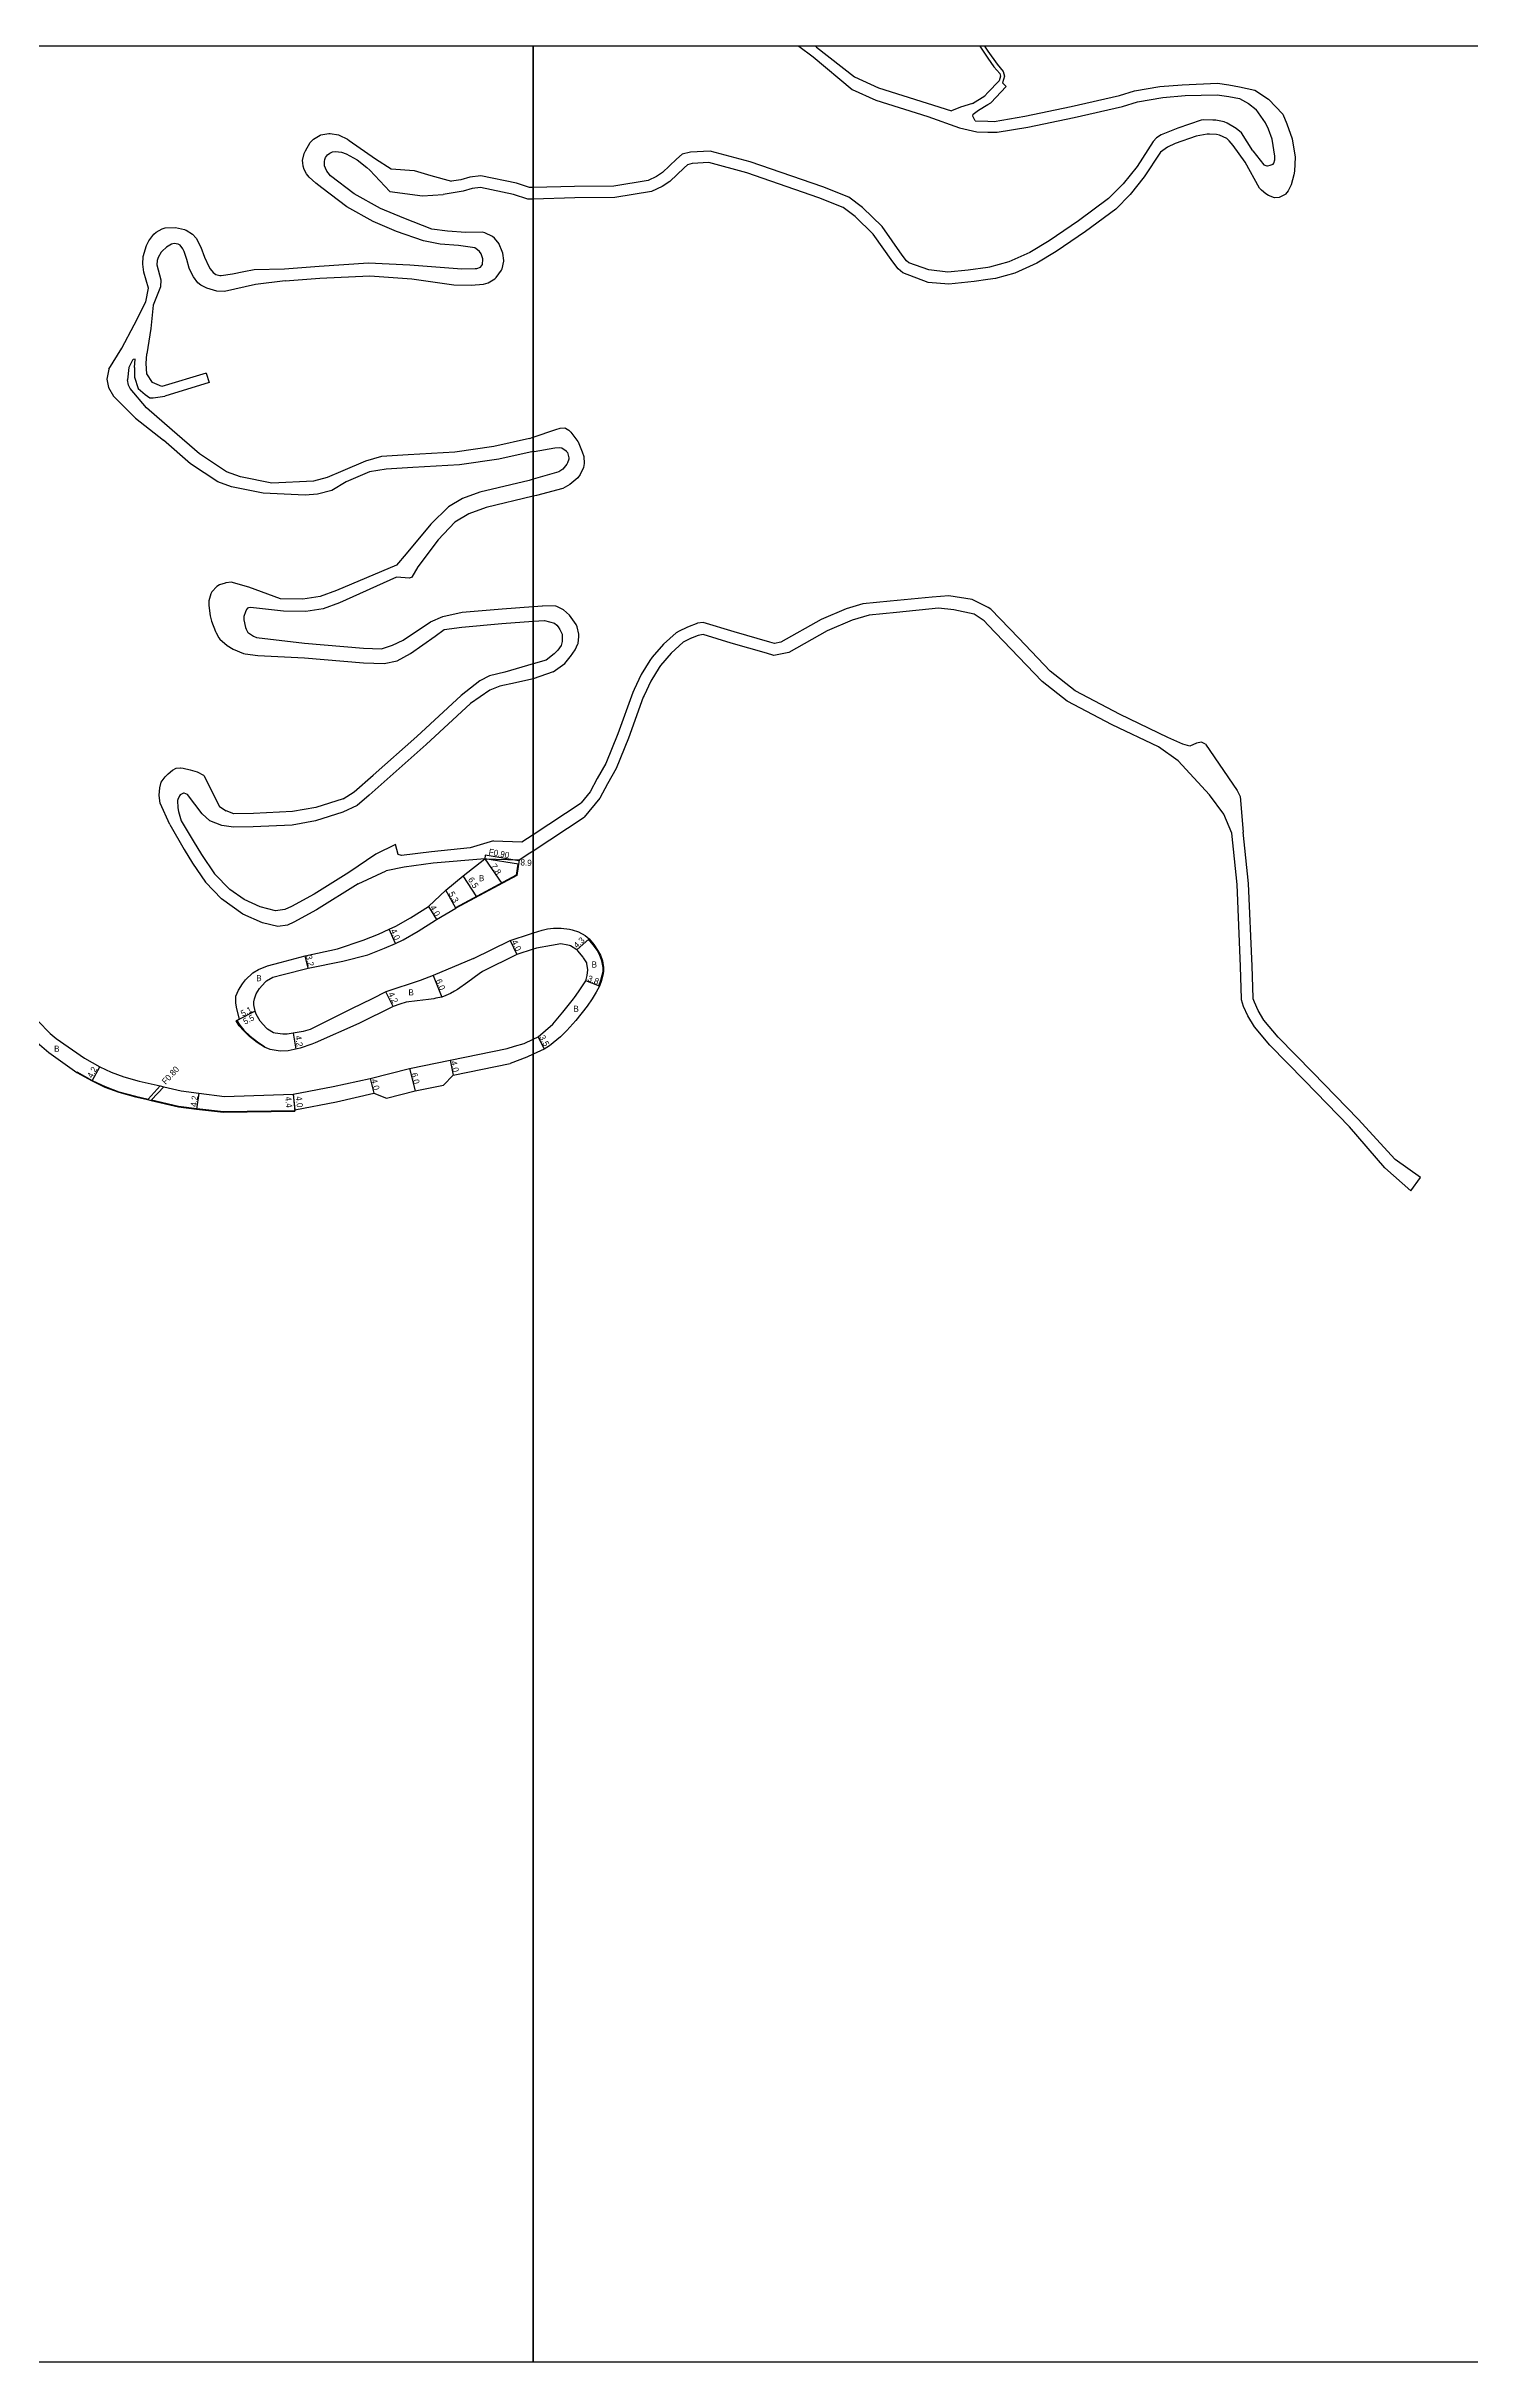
# Model space of a CAD drawing. Header units: metres. Extents: x -16000 to -12000, y -87000 to -84000.
# Drawn here: x -12926 to -12557, y -84600 to -84000 of the extents above; entities that cross this region are included whole.
import ezdxf

# ---------------------------------------------------------------- set-up
doc = ezdxf.new("R2010")
doc.units = ezdxf.units.M
doc.header["$LTSCALE"] = 2.5
for name, color, linetype in [('側溝・桝', 7, 'Continuous'), ('図郭', 7, 'Continuous'), ('幅員', 7, 'Continuous'), ('歩道・分離帯・安全施設', 7, 'Continuous'), ('舗装', 7, 'Continuous'), ('道路', 7, 'Continuous')]:
    doc.layers.add(name, color=color, linetype=linetype)
doc.styles.get("Standard").update_dxf_attribs({"font": ''})
doc.styles.get('Standard').set_extended_font_data('@MS PGothic')

msp = doc.modelspace()

# ---------------------------------------------------------------- linework, layer by layer
at = {"layer": '側溝・桝'}
for points in [[(-12803.7, -84211.03), (-12812.42, -84209.64), (-12812.56, -84210.53)], [(-12803.83, -84211.92), (-12812.56, -84210.53)], [(-12899.91, -84272.95), (-12899.79, -84272.83), (-12896.62, -84269.4)], [(-12899.01, -84273.16), (-12898.89, -84273.03), (-12895.72, -84269.6)]]:
    msp.add_lwpolyline(points, dxfattribs=at)
at = {"layer": '図郭'}
for points in [[(-13600, -84600), (-12800, -84600), (-12800, -84000), (-13600, -84000)], [(-12800, -84600), (-12000, -84600), (-12000, -84000), (-12800, -84000)]]:
    msp.add_lwpolyline(points, close=True, dxfattribs=at)
at = {"layer": '幅員'}
for points in [[(-12814.63, -84220.44), (-12818.15, -84214.97)], [(-12812.56, -84210.53), (-12808.09, -84216.92)], [(-12812.56, -84210.53), (-12803.67, -84210.78)], [(-12820.02, -84223.34), (-12822.61, -84218.71)], [(-12827.13, -84222.87), (-12825.08, -84226.3)], [(-12835.65, -84232.46), (-12837.3, -84228.82)], [(-12805.94, -84231.73), (-12804.23, -84235.34)], [(-12788.69, -84234.16), (-12785.53, -84231.25)], [(-12858.34, -84238.85), (-12859.04, -84235.72)], [(-12836.32, -84248.84), (-12838.15, -84245.06)], [(-12825.89, -84240.8), (-12823.66, -84246.38)], [(-12782.84, -84243.51), (-12786.38, -84242.14)], [(-12872.04, -84250.04), (-12876.94, -84252.55)], [(-12872.04, -84250.04), (-12876.58, -84252.37)], [(-12861.41, -84259.86), (-12862.06, -84255.72)], [(-12798.73, -84256.72), (-12797.14, -84259.84)], [(-12821.54, -84262.71), (-12820.73, -84266.63)], [(-12842.22, -84267.44), (-12841.25, -84271.32)], [(-12832.07, -84264.88), (-12830.61, -84270.7)], [(-12886.63, -84271.27), (-12887.2, -84275.43)], [(-12862.2, -84271.58), (-12861.73, -84275.96)], [(-12862.2, -84271.58), (-12861.77, -84275.56)]]:
    msp.add_lwpolyline(points, dxfattribs=at)
at = {"layer": '幅員', "flags": 128}
msp.add_lwpolyline([(-12914.29, -84268.1), (-12912.26, -84264.42)], dxfattribs=at)
at = {"layer": '歩道・分離帯・安全施設'}
for points in [[(-12803.98, -84211.9), (-12804.41, -84214.77), (-12820.09, -84223.21)], [(-12782.98, -84243.45), (-12782.46, -84242.03), (-12782.12, -84240.7), (-12781.92, -84239.71), (-12781.91, -84238.71), (-12782.22, -84237.01), (-12782.72, -84235.61), (-12783.46, -84234.26), (-12784.43, -84232.87), (-12785.64, -84231.36)], [(-12876.8, -84252.48), (-12876.03, -84253.7), (-12874.98, -84254.97), (-12873.36, -84256.5), (-12871.42, -84257.99), (-12869.5, -84259.26)], [(-12903.03, -84272.09), (-12899.79, -84272.83)], [(-12898.89, -84273.03), (-12891.9, -84274.63), (-12887.18, -84275.28)], [(-12887.18, -84275.28), (-12880.21, -84276.04), (-12861.75, -84275.81)]]:
    msp.add_lwpolyline(points, dxfattribs=at)
at = {"layer": '歩道・分離帯・安全施設', "flags": 128}
msp.add_lwpolyline([(-12918.2, -84265.78), (-12914.22, -84267.97), (-12910.89, -84269.56), (-12907.35, -84270.9), (-12903.03, -84272.09)], dxfattribs=at)
at = {"layer": '道路'}
for points in [[(-12731.16, -84000), (-12727.51, -84002.69), (-12717.38, -84011.2), (-12711.21, -84013.99), (-12697.73, -84018.22)], [(-12726.91, -84000), (-12726.57, -84000.25), (-12716.75, -84007.95), (-12710.58, -84010.74), (-12691.66, -84016.68)], [(-12684.31, -84000), (-12682.19, -84003.05)], [(-12683.09, -84000), (-12682.19, -84001.3)], [(-12682.19, -84001.3), (-12679.84, -84004.67), (-12678.28, -84006.57), (-12677.87, -84007.73), (-12678.43, -84009.5)], [(-12682.19, -84003.05), (-12680.64, -84005.28), (-12679.16, -84007.07), (-12678.92, -84007.75), (-12679.31, -84008.97)], [(-12686.16, -84014.81), (-12683, -84012.85), (-12682.19, -84011.99)], [(-12682.19, -84011.99), (-12679.31, -84008.97)], [(-12682.19, -84019.4), (-12680.56, -84019.45), (-12672.63, -84018.14), (-12660.62, -84015.64), (-12648.09, -84012.74), (-12644.24, -84011.57), (-12637.68, -84010.42), (-12631.91, -84009.96)], [(-12682.19, -84015.05), (-12681.46, -84014.61), (-12677.52, -84010.42)], [(-12678.43, -84009.5), (-12677.52, -84010.42)], [(-12631.91, -84009.96), (-12622.77, -84009.52), (-12619.77, -84009.96), (-12617.04, -84010.51), (-12613.05, -84011.36), (-12609.55, -84013.72)], [(-12686.16, -84014.81), (-12689.32, -84015.73), (-12691.66, -84016.68)], [(-12685.5, -84019.29), (-12686.12, -84018.14), (-12686.04, -84017.62), (-12684.62, -84016.56)], [(-12684.62, -84016.56), (-12682.19, -84015.05)], [(-12682.19, -84022.21), (-12679.79, -84022.29), (-12671.86, -84020.98), (-12659.86, -84018.48), (-12647.33, -84015.57), (-12643.48, -84014.41), (-12636.91, -84013.26), (-12631.14, -84012.79)], [(-12631.14, -84012.79), (-12622.79, -84012.56), (-12619.79, -84013), (-12617.06, -84013.55), (-12614.73, -84014.78), (-12612.7, -84016.38)], [(-12609.55, -84013.72), (-12605.84, -84017.57), (-12604.81, -84020.12), (-12603.42, -84023.94), (-12602.64, -84028.69), (-12602.81, -84032.33), (-12602.95, -84033.3), (-12603.64, -84035.94), (-12604.39, -84037.41), (-12605.11, -84038.35), (-12605.19, -84038.42), (-12606.58, -84039.11), (-12606.76, -84039.16), (-12607.97, -84039.26), (-12607.99, -84039.25), (-12609.51, -84038.66), (-12610.23, -84038.22), (-12611.31, -84037.29), (-12611.81, -84036.73), (-12615.55, -84030.01)], [(-12613.59, -84027.1), (-12610.7, -84030.7), (-12609.96, -84030.98), (-12609.77, -84030.97), (-12609.07, -84030.81), (-12608.35, -84030.5), (-12608.18, -84030.32), (-12607.91, -84029.39), (-12607.91, -84028.51), (-12608.56, -84024.03), (-12609.53, -84021.45), (-12610.3, -84019.81), (-12612.7, -84016.38)], [(-12864.41, -84057.67), (-12855.47, -84057), (-12842.63, -84056.11), (-12832, -84056.65), (-12818.51, -84057.68), (-12815.04, -84057.58), (-12814.72, -84057.59), (-12814.59, -84057.57), (-12813.67, -84057.26), (-12813.14, -84056.53), (-12813.12, -84056.49), (-12813.01, -84055.27), (-12813.03, -84055.05), (-12813.49, -84053.74), (-12813.88, -84053.2), (-12814.44, -84052.7), (-12815.16, -84052.21), (-12819.35, -84051.61), (-12824.13, -84051.29), (-12828.38, -84050.4), (-12835.43, -84047.95), (-12841.48, -84045.43), (-12848.3, -84041.6), (-12854.74, -84036.7), (-12856.29, -84035.43), (-12858.02, -84033.95), (-12858.71, -84033.04), (-12859.31, -84031.89), (-12859.57, -84031.03), (-12859.71, -84030.22), (-12859.73, -84029.62), (-12859.34, -84027.82), (-12859.01, -84027.05), (-12857.74, -84024.97), (-12856.9, -84024.06), (-12855.23, -84023.02), (-12855.02, -84022.95), (-12852.97, -84022.59), (-12852.56, -84022.59), (-12850.44, -84022.98), (-12850.27, -84023.04), (-12848.11, -84024.09), (-12847.65, -84024.37), (-12840.86, -84029.18), (-12836.78, -84031.74), (-12830.81, -84032.22), (-12826.54, -84033.5), (-12821.17, -84034.99)], [(-12697.73, -84018.22), (-12689.53, -84021.09), (-12685.06, -84022.12), (-12682.19, -84022.21)], [(-12685.5, -84019.29), (-12682.19, -84019.4)], [(-12613.59, -84027.1), (-12616.48, -84022.46), (-12617.91, -84021.31), (-12618.35, -84021.02), (-12620.2, -84019.91), (-12621.03, -84019.56), (-12623.15, -84019.16), (-12623.96, -84019.1), (-12626.3, -84019.06), (-12626.97, -84019.15), (-12633.04, -84021.19), (-12637.33, -84022.95), (-12638.52, -84023.69), (-12639.37, -84024.68)], [(-12615.55, -84030.01), (-12618.65, -84025.73), (-12619.68, -84024.48), (-12620.3, -84023.93), (-12622.25, -84023.01), (-12622.95, -84022.84), (-12624.83, -84022.76), (-12625.44, -84022.8), (-12628.24, -84023.31), (-12633.74, -84025.21), (-12635.66, -84026.13), (-12637.53, -84027.42)], [(-12864.24, -84060.78), (-12855.29, -84060.11), (-12842.33, -84059.48), (-12831.45, -84060.22), (-12820.56, -84061.84), (-12816.06, -84061.89), (-12812.89, -84061.68), (-12811.65, -84061.26), (-12809.98, -84060.25), (-12809.57, -84059.89), (-12808.22, -84058.02), (-12808.06, -84057.67), (-12807.62, -84055.69), (-12807.61, -84055.54), (-12807.88, -84053.61), (-12808, -84053.17), (-12808.81, -84051.25), (-12808.86, -84051.18), (-12810.03, -84049.69), (-12810.55, -84049.26), (-12812.5, -84048.31), (-12813.15, -84048.15), (-12817.42, -84048.23), (-12822.2, -84047.91), (-12826.26, -84047.42), (-12833.5, -84044.57), (-12839.55, -84042.05), (-12846.37, -84038.22), (-12852.51, -84033.55), (-12853.16, -84032.75), (-12853.45, -84032.33), (-12853.8, -84031.6), (-12854.04, -84030.95), (-12854.09, -84030.51), (-12854.1, -84029.87), (-12854.01, -84029.31), (-12853.79, -84028.83), (-12853.26, -84028.16), (-12852.72, -84027.73), (-12851.96, -84027.32), (-12851.25, -84027.25), (-12849.66, -84027.4), (-12848.42, -84027.84), (-12845.64, -84029.41), (-12843.1, -84031.39), (-12842.29, -84032.08), (-12837.16, -84037.59), (-12828.65, -84038.72), (-12823.31, -84038.37)], [(-12697.47, -84057.93), (-12702.69, -84056.12), (-12703.28, -84055.61), (-12704.46, -84054.09), (-12709.63, -84046.7), (-12714.67, -84041.78), (-12718.22, -84039.11), (-12724.94, -84036.44), (-12743.76, -84029.94), (-12754.19, -84027.13), (-12759.26, -84027.42), (-12761.38, -84027.99), (-12762.9, -84029.23), (-12766.48, -84032.69), (-12768.08, -84033.75), (-12770.25, -84034.76), (-12779.1, -84036.22), (-12789.31, -84036.3), (-12800, -84036.59)], [(-12639.37, -84024.68), (-12643.55, -84031.11), (-12647.21, -84035.66), (-12650.93, -84039.45), (-12658.75, -84045.26), (-12666.33, -84050.4), (-12671.36, -84053.47)], [(-12637.53, -84027.42), (-12641.72, -84033.84), (-12645.38, -84038.39), (-12649.09, -84042.18), (-12656.91, -84047.99), (-12664.49, -84053.13), (-12669.52, -84056.2)], [(-12800, -84036.59), (-12800.96, -84036.62), (-12804.3, -84035.5), (-12813.56, -84033.55), (-12816.41, -84033.91), (-12818.77, -84034.61), (-12821.17, -84034.99)], [(-12697.67, -84061.22), (-12704.27, -84058.72), (-12705.47, -84057.68), (-12706.88, -84055.87), (-12711.93, -84048.65), (-12716.63, -84044.06), (-12719.7, -84041.75), (-12725.98, -84039.25), (-12744.64, -84032.81), (-12754.5, -84030.15), (-12758.78, -84030.4), (-12759.99, -84030.72), (-12760.91, -84031.47), (-12764.59, -84035.03), (-12766.6, -84036.37), (-12769.35, -84037.66), (-12778.84, -84039.22), (-12789.26, -84039.3), (-12800, -84039.59)], [(-12800, -84039.59), (-12801.4, -84039.63), (-12805.09, -84038.4), (-12813.68, -84036.59), (-12815.79, -84036.85), (-12818.11, -84037.54), (-12823.31, -84038.37)], [(-12900.32, -84066.24), (-12899.68, -84062.66), (-12900.83, -84058.49), (-12901.13, -84056.48), (-12901.06, -84054.51), (-12901.05, -84054.44), (-12900.21, -84051.66), (-12899.58, -84050.4), (-12898.29, -84048.69), (-12897.68, -84048.16), (-12896.13, -84047.28), (-12895.32, -84047.05), (-12892.69, -84046.95), (-12890.33, -84047.46), (-12890.13, -84047.52), (-12889.87, -84047.62), (-12888.25, -84048.67), (-12887.3, -84049.69), (-12886.09, -84052.08), (-12885.15, -84054.61), (-12884.04, -84057.05), (-12883.66, -84057.65), (-12882.9, -84058.62), (-12882.25, -84059.14), (-12881.2, -84059.36), (-12880.84, -84059.36), (-12877.9, -84059), (-12874.99, -84058.32), (-12872.25, -84057.82), (-12864.41, -84057.67)], [(-12864.24, -84060.78), (-12871.93, -84061.74), (-12880, -84063.58), (-12881.97, -84063.49), (-12884.57, -84062.71), (-12886.14, -84061.91), (-12886.9, -84061.32), (-12888.04, -84059.75), (-12888.82, -84058.23), (-12889.12, -84057.48), (-12889.7, -84055.28), (-12890.4, -84053.14), (-12890.73, -84052.47), (-12891.46, -84051.56), (-12891.94, -84051.28), (-12893.03, -84051.1), (-12893.71, -84051.27), (-12895.02, -84052.06), (-12896.16, -84053.12), (-12896.4, -84053.38), (-12897.17, -84054.71), (-12897.45, -84055.48), (-12897.48, -84056.61), (-12896.45, -84060.52), (-12896.56, -84062.32), (-12898.41, -84067.1)], [(-12671.36, -84053.47), (-12676.79, -84055.85), (-12681.81, -84057.24), (-12682.19, -84057.29)], [(-12682.19, -84057.29), (-12687.29, -84057.97), (-12692.55, -84058.51), (-12697.47, -84057.93)], [(-12669.52, -84056.2), (-12675.25, -84058.8), (-12680.27, -84060.19), (-12682.19, -84060.45)], [(-12682.19, -84060.45), (-12685.75, -84060.92), (-12692.34, -84061.68), (-12697.67, -84061.22)], [(-12909.9, -84083.65), (-12906.53, -84078.24), (-12903.36, -84072.21), (-12900.32, -84066.24)], [(-12898.41, -84067.1), (-12899.02, -84073.13), (-12900.09, -84079.7)], [(-12909.9, -84083.65), (-12910.43, -84086.29), (-12910, -84088.4), (-12908.7, -84090.67), (-12903.02, -84096.32), (-12895.8, -84102.04)], [(-12903.33, -84083.21), (-12903.11, -84081.11), (-12903.66, -84081.13), (-12903.83, -84081.29), (-12904.75, -84083.24), (-12905.09, -84086.43)], [(-12903.33, -84083.21), (-12903.26, -84085.73), (-12902.37, -84088.67), (-12900.5, -84090.27), (-12899.33, -84091.08), (-12898.42, -84091.13), (-12895.43, -84090.7)], [(-12896.21, -84088.19), (-12898.61, -84087.15), (-12900.07, -84084.88), (-12900.29, -84082.19), (-12900.09, -84079.7)], [(-12893.5, -84099.45), (-12900.17, -84093.71), (-12904.44, -84088.68), (-12904.84, -84087.83), (-12905.09, -84086.43)], [(-12884.76, -84084.67), (-12896.21, -84088.19)], [(-12883.92, -84087.15), (-12895.43, -84090.7)], [(-12884.76, -84084.67), (-12883.92, -84087.15)], [(-12856.95, -84112.66), (-12867.68, -84113.17), (-12875.86, -84111.56), (-12879.42, -84110.27), (-12886.48, -84105.59), (-12893.5, -84099.45)], [(-12801, -84101.63), (-12810.17, -84103.68), (-12820.34, -84105.16), (-12832.39, -84105.85), (-12839.29, -84106.28), (-12843.43, -84107.5), (-12849.29, -84110), (-12853.41, -84111.76), (-12856.95, -84112.66)], [(-12801, -84101.63), (-12800, -84101.29)], [(-12800, -84101.29), (-12794.17, -84099.32), (-12793, -84098.98), (-12791.82, -84098.89), (-12791.64, -84098.93), (-12790.79, -84099.47), (-12790.25, -84100.03), (-12788.43, -84102.4), (-12788.37, -84102.51), (-12787.34, -84105.06), (-12786.92, -84106.3), (-12786.8, -84108.15), (-12786.96, -84109.11), (-12787.84, -84111), (-12788.48, -84111.82), (-12790.54, -84113.57), (-12792.31, -84114.57), (-12799.12, -84116.4), (-12800, -84116.6)], [(-12855.89, -84116.03), (-12859.1, -84116.34), (-12869.99, -84115.76), (-12878.16, -84114.15), (-12881.72, -84112.86), (-12888.78, -84108.18), (-12895.8, -84102.04)], [(-12800, -84105.01), (-12808.93, -84107.01), (-12819.1, -84108.49), (-12831.15, -84109.18), (-12838.05, -84109.61), (-12842.44, -84110.31), (-12848.49, -84112.9), (-12852.17, -84115.1), (-12855.89, -84116.03)], [(-12799.76, -84104.96), (-12794.43, -84104.06), (-12793.29, -84103.97), (-12792.58, -84104.08), (-12791.45, -84104.87), (-12791.43, -84104.88), (-12791.16, -84105.25), (-12790.74, -84106.61), (-12790.75, -84106.98), (-12791.13, -84107.95), (-12791.33, -84108.29), (-12792.34, -84109.55), (-12793.36, -84110.27), (-12800, -84112.2)], [(-12799.76, -84104.96), (-12800, -84105.01)], [(-12800, -84112.2), (-12801.02, -84112.5), (-12813.82, -84115.52), (-12818.29, -84117.22), (-12821.94, -84119.32), (-12826.55, -84123.79), (-12832.94, -84131.49)], [(-12800, -84116.6), (-12812.21, -84119.48), (-12816.68, -84121.18), (-12820.33, -84123.28), (-12824.66, -84127.86), (-12829.89, -84134.93)], [(-12832.94, -84131.49), (-12835.45, -84134.46)], [(-12835.45, -84134.46), (-12850.98, -84141.04), (-12855.19, -84142.61), (-12859.68, -84143.27), (-12865.47, -84143.18), (-12873.67, -84140.15), (-12878.26, -84138.87), (-12879.5, -84139.04), (-12879.64, -84139.07), (-12879.82, -84139.12), (-12881.27, -84139.58), (-12881.98, -84139.97), (-12883.27, -84141.37), (-12883.55, -84141.9), (-12884, -84143.7), (-12884.05, -84144.93), (-12883.71, -84147.62), (-12883.35, -84148.99), (-12882.28, -84151.63), (-12882.1, -84152), (-12881.42, -84153.31), (-12881.17, -84153.64), (-12879.26, -84155.31), (-12877.72, -84156.26), (-12875.09, -84157.31), (-12874.61, -84157.44), (-12871.38, -84157.85), (-12859.27, -84158.49), (-12843.97, -84159.8), (-12838.63, -84159.94), (-12835.22, -84159.22), (-12831.77, -84157.37), (-12825.41, -84152.88), (-12823.03, -84151.13), (-12818.46, -84150.51), (-12808.11, -84149.58), (-12800, -84148.99)], [(-12835.39, -84137.59), (-12850.22, -84144.2), (-12854.44, -84145.77), (-12858.92, -84146.43), (-12864.71, -84146.34), (-12873.25, -84145.44), (-12873.76, -84145.52), (-12874.02, -84145.64), (-12874.29, -84145.93), (-12874.57, -84146.58), (-12874.95, -84147.73), (-12874.99, -84148.62), (-12874.52, -84150.61), (-12874.34, -84151.01), (-12873.92, -84151.87), (-12873.79, -84152.02), (-12872.46, -84152.88), (-12871.65, -84153.18), (-12859.23, -84154.64), (-12843.93, -84155.95), (-12839.31, -84156.1), (-12836.47, -84155.17), (-12833.65, -84153.86), (-12826.6, -84149.13), (-12823.43, -84147.72), (-12818.42, -84146.66), (-12808.08, -84145.73), (-12800, -84145.15)], [(-12829.89, -84134.93), (-12831.45, -84137.58), (-12832.03, -84137.85), (-12835.39, -84137.59)], [(-12682.18, -84145.46), (-12686.27, -84143.31), (-12692.36, -84142.4), (-12696.61, -84142.71), (-12707.51, -84143.82), (-12714.61, -84144.5), (-12718.95, -84145.81), (-12725.42, -84148.52), (-12735.81, -84154.44)], [(-12800, -84145.15), (-12797.57, -84144.97)], [(-12800, -84148.99), (-12797.07, -84148.78)], [(-12794.8, -84162.11), (-12791.85, -84159.94), (-12790.4, -84158.21), (-12790.32, -84158.1), (-12789.15, -84156.38), (-12788.41, -84154.82), (-12788.38, -84154.73), (-12788.18, -84152.98), (-12788.18, -84152.92), (-12788.22, -84152.34), (-12788.65, -84150.42), (-12788.9, -84149.86), (-12790.63, -84147.41), (-12792.13, -84146.02), (-12793.85, -84145.16), (-12794.18, -84145.06), (-12797.57, -84144.97)], [(-12797.07, -84148.78), (-12794.52, -84149.45), (-12793.92, -84149.97), (-12793.56, -84150.4), (-12793.1, -84151.11), (-12792.74, -84151.81), (-12792.53, -84152.35), (-12792.48, -84154.24), (-12792.76, -84155.26), (-12793.61, -84156.51), (-12794.6, -84157.47), (-12796.64, -84159.05)], [(-12735.81, -84154.44), (-12737.5, -84154.76), (-12738.68, -84154.4), (-12747.9, -84151.76), (-12756.01, -84149.3), (-12757.4, -84149.51), (-12757.82, -84149.64), (-12759.57, -84150.34), (-12760.2, -84150.6), (-12762.21, -84151.52), (-12762.95, -84152), (-12766.27, -84154.92), (-12769.16, -84158.29), (-12769.81, -84159.17), (-12772.04, -84162.82), (-12773.88, -84166.7), (-12774.22, -84167.48), (-12778.11, -84178.2), (-12781.2, -84185.84), (-12783.4, -84189.73), (-12785.22, -84193.19), (-12787.6, -84196.04)], [(-12683.2, -84148.91), (-12685.76, -84147.14), (-12691.07, -84146.03), (-12695, -84145.63), (-12705.9, -84146.74), (-12713, -84147.43), (-12717.34, -84148.74), (-12723.82, -84151.44), (-12733.76, -84157.11)], [(-12682.18, -84149.97), (-12683.2, -84148.91)], [(-12681.44, -84145.85), (-12682.18, -84145.46)], [(-12638.05, -84181.52), (-12649.99, -84175.84), (-12661.7, -84169.74), (-12668.17, -84164.62), (-12676.29, -84156.12), (-12682.18, -84149.97)], [(-12635.62, -84179.09), (-12647.91, -84173.11), (-12659.62, -84167.01), (-12666.09, -84161.89), (-12674.21, -84153.4), (-12681.44, -84145.85)], [(-12733.76, -84157.11), (-12737.67, -84157.84), (-12739.53, -84157.27), (-12748.75, -84154.64), (-12756, -84152.44), (-12757.23, -84152.66), (-12757.55, -84152.76), (-12759.03, -84153.38), (-12759.07, -84153.39), (-12760.8, -84154.21), (-12761.14, -84154.44), (-12764.29, -84157.24), (-12767.01, -84160.47), (-12767.36, -84160.94), (-12769.5, -84164.48), (-12771.27, -84168.23), (-12771.48, -84168.7), (-12775.31, -84179.27), (-12778.5, -84187.15), (-12780.77, -84191.16), (-12782.71, -84194.86), (-12786.78, -84199.74)], [(-12800, -84160.02), (-12807.34, -84162.15), (-12811.35, -84163.15), (-12813.84, -84164.47), (-12818.63, -84168.23), (-12830.17, -84178.89)], [(-12796.64, -84159.05), (-12800, -84160.02)], [(-12800, -84163.87), (-12800.34, -84163.99), (-12804.6, -84164.94), (-12808.67, -84165.81), (-12811.28, -84166.87), (-12816.23, -84170.3), (-12827.77, -84180.96)], [(-12794.8, -84162.11), (-12800, -84163.87)], [(-12849.23, -84194.99), (-12846.4, -84193.19), (-12841.47, -84188.88), (-12830.17, -84178.89)], [(-12625.86, -84180.82), (-12626.91, -84180.3), (-12628.21, -84180.59), (-12629.91, -84181.38), (-12631.68, -84180.85), (-12635.62, -84179.09)], [(-12827.77, -84180.96), (-12842.48, -84194.07), (-12845.62, -84196.73), (-12849.29, -84198.45)], [(-12619.05, -84203.93), (-12621.06, -84198.96), (-12624.81, -84194.01), (-12632.92, -84185.19), (-12638.05, -84181.52)], [(-12625.86, -84180.82), (-12617.6, -84192.87), (-12616.86, -84194.44), (-12616.07, -84203.61)], [(-12894.15, -84201.7), (-12896.66, -84196.17), (-12896.86, -84194.16), (-12896.86, -84194.03), (-12896.75, -84192.19), (-12896.35, -84190.67), (-12895.38, -84189.28), (-12894.58, -84188.49), (-12893.47, -84187.54), (-12892.47, -84187.02), (-12891.34, -84186.97), (-12891.26, -84186.98), (-12891.25, -84186.98), (-12890.69, -84187.07), (-12888.85, -84187.5), (-12887.02, -84188.01), (-12885.42, -84188.88), (-12885.21, -84189.06), (-12882.82, -84194.01), (-12881.28, -84196.96), (-12879.55, -84198.14)], [(-12880.7, -84201.96), (-12883.74, -84200.74), (-12885.73, -84198.88), (-12889.58, -84193.89), (-12890.39, -84193.57), (-12890.6, -84193.58), (-12891.45, -84194.01), (-12891.65, -84194.23), (-12892.07, -84195.22), (-12892.11, -84195.48), (-12892.06, -84197.38), (-12891.89, -84198.33), (-12891.18, -84200.71)], [(-12849.23, -84194.99), (-12856.31, -84197.26), (-12862.35, -84198.33), (-12872.49, -84198.84), (-12877.58, -84198.9), (-12879.55, -84198.14)], [(-12800, -84204.22), (-12787.6, -84196.04)], [(-12894.15, -84201.7), (-12890.43, -84208.11), (-12888.3, -84211.66), (-12884.87, -84216.6), (-12880.72, -84220.9)], [(-12891.18, -84200.71), (-12888.11, -84205.9), (-12885.97, -84209.45), (-12882.54, -84214.4), (-12878.59, -84218.5)], [(-12849.29, -84198.45), (-12856.37, -84200.72), (-12862.41, -84201.79), (-12872.55, -84202.3), (-12877.63, -84202.36), (-12880.7, -84201.96)], [(-12800, -84208.44), (-12786.78, -84199.74)], [(-12616.51, -84246.81), (-12616.73, -84238.45), (-12617.65, -84217.17), (-12619.05, -84203.93)], [(-12613.45, -84246.81), (-12613.51, -84246.61), (-12613.73, -84238.35), (-12614.66, -84216.94), (-12616.07, -84203.61)], [(-12835.68, -84206.85), (-12840.77, -84209.32), (-12847.73, -84214.08)], [(-12810.25, -84205.87), (-12816.37, -84207.73), (-12826.36, -84208.73), (-12834.15, -84209.65), (-12834.98, -84209.4), (-12835.68, -84206.85)], [(-12810.25, -84205.87), (-12802.97, -84206.17), (-12800, -84204.22)], [(-12803.67, -84210.78), (-12800.91, -84209.04), (-12800, -84208.44)], [(-12847.73, -84214.08), (-12856.77, -84219.67), (-12862.61, -84222.88), (-12864.32, -84223.68), (-12866.78, -84224.03), (-12870.77, -84223.02), (-12874.86, -84221.1), (-12878.59, -84218.5)], [(-12850.7, -84233.84), (-12844.09, -84231.64), (-12840.08, -84230.04), (-12837.3, -84228.82), (-12835.55, -84228), (-12831.75, -84225.88), (-12827.13, -84222.87), (-12822.61, -84218.71), (-12818.15, -84214.97), (-12812.56, -84210.53)], [(-12845.38, -84217.06), (-12838.1, -84213.66)], [(-12812.56, -84210.53), (-12825.92, -84211.71), (-12833.45, -84212.68), (-12838.1, -84213.66)], [(-12803.67, -84210.78), (-12804.27, -84214.87), (-12820.02, -84223.34)], [(-12845.38, -84217.06), (-12856.13, -84223.76), (-12861.98, -84226.97), (-12863.68, -84227.77), (-12866.15, -84228.12), (-12870.13, -84227.12), (-12875.25, -84224.88), (-12880.72, -84220.9)], [(-12872.16, -84246.8), (-12871.81, -84245.54), (-12870.94, -84244.14), (-12869.4, -84242.5), (-12869.33, -84242.44), (-12869.05, -84242.21), (-12867.46, -84241.19), (-12864.76, -84240.49), (-12858.34, -84238.85), (-12849.33, -84237.11), (-12842.85, -84235.45), (-12838.53, -84233.73), (-12835.65, -84232.46), (-12833.72, -84231.57), (-12829.76, -84229.34), (-12825.27, -84226.42), (-12825.08, -84226.3), (-12820.02, -84223.34)], [(-12877.05, -84246.8), (-12877.04, -84246.31), (-12877.01, -84246.14), (-12876.38, -84244.57), (-12875.34, -84242.96), (-12874.56, -84241.94), (-12872.67, -84240.12), (-12871.15, -84239.21), (-12868.8, -84238.24), (-12865.56, -84237.39), (-12859.04, -84235.72), (-12850.7, -84233.84)], [(-12800, -84233.96), (-12804.23, -84235.34), (-12813.13, -84239.73), (-12813.99, -84240.33), (-12816.97, -84242.52), (-12819.64, -84244.44), (-12820.38, -84244.89), (-12821.39, -84245.44), (-12822.62, -84245.96), (-12823.66, -84246.38), (-12825.19, -84246.7), (-12825.77, -84246.8)], [(-12815.51, -84236.38), (-12805.94, -84231.73), (-12800.67, -84229.95), (-12800, -84229.72)], [(-12800, -84229.72), (-12799.94, -84229.7), (-12797.71, -84229), (-12796.27, -84228.7), (-12794.78, -84228.53), (-12792.79, -84228.51), (-12790.56, -84228.79), (-12789.95, -84228.93), (-12788.31, -84229.48), (-12786.55, -84230.45), (-12785.53, -84231.25), (-12784.31, -84232.78), (-12783.33, -84234.18), (-12782.58, -84235.55), (-12782.07, -84236.97), (-12781.76, -84238.7), (-12781.77, -84239.73), (-12781.98, -84240.73), (-12782.31, -84242.08), (-12782.84, -84243.51), (-12783.66, -84245.09), (-12784.75, -84246.8)], [(-12789.56, -84246.8), (-12789.31, -84246.49), (-12788.23, -84244.98), (-12786.38, -84242.14), (-12786.06, -84240.79), (-12785.85, -84239.36), (-12785.85, -84239.34), (-12786.07, -84237.71), (-12786.15, -84237.49), (-12786.93, -84236.2), (-12787.05, -84236.03), (-12788.41, -84234.41), (-12788.69, -84234.16), (-12790.38, -84233.1), (-12790.64, -84232.99), (-12791.03, -84232.89), (-12792.86, -84232.58), (-12795.29, -84233), (-12799.19, -84233.71), (-12799.4, -84233.76), (-12800, -84233.96)], [(-12815.51, -84236.38), (-12825.89, -84240.8), (-12829.31, -84242.04), (-12838.15, -84245.06)], [(-12838.15, -84245.06), (-12841.74, -84246.8)], [(-12937.6, -84246.8), (-12935.75, -84249.95), (-12934.93, -84251.21), (-12934.53, -84251.71), (-12933.45, -84253), (-12931.19, -84255.33), (-12927.94, -84258.66), (-12925.5, -84260.72), (-12918.27, -84265.91)], [(-12933.18, -84246.8), (-12931.99, -84248.6), (-12931.23, -84249.55), (-12928.32, -84252.54), (-12925.13, -84255.82), (-12923.58, -84257.14), (-12916.25, -84262.23)], [(-12825.77, -84246.8), (-12827.13, -84247.03), (-12830.06, -84247.33), (-12832.9, -84247.74), (-12834.53, -84248.21), (-12836.32, -84248.84), (-12845.21, -84253.26), (-12856.52, -84258.27), (-12857.35, -84258.58), (-12860.36, -84259.64), (-12863.46, -84260.31), (-12865.52, -84260.39), (-12868.13, -84259.99), (-12869.57, -84259.4), (-12871.5, -84258.11), (-12873.46, -84256.61), (-12875.09, -84255.07), (-12876.16, -84253.79), (-12876.94, -84252.55), (-12876.8, -84252.48), (-12876.06, -84252.1), (-12876.77, -84249.46), (-12877.04, -84247.97), (-12877.05, -84247.87), (-12877.05, -84246.8)], [(-12841.74, -84246.8), (-12847.1, -84249.4), (-12857.76, -84254.78), (-12859.59, -84255.32), (-12863.74, -84255.98), (-12864.88, -84256.02), (-12866.87, -84255.77), (-12867.32, -84255.61), (-12868.82, -84254.68), (-12869.12, -84254.44), (-12870.74, -84252.62), (-12871.73, -84250.85), (-12872.04, -84250.04), (-12872.41, -84248.38), (-12872.38, -84247.62), (-12872.16, -84246.8)], [(-12800, -84257.31), (-12798.73, -84256.72), (-12794.88, -84253.39), (-12792.32, -84250.29), (-12789.56, -84246.8)], [(-12784.75, -84246.8), (-12785.98, -84248.73), (-12788.92, -84252.44)], [(-12579.4, -84290.61), (-12588.51, -84280.02), (-12600.19, -84268), (-12609.2, -84258.8), (-12613.16, -84254.1), (-12614.9, -84251.24), (-12615.96, -84248.79), (-12616.5, -84247.12), (-12616.51, -84246.81)], [(-12576.73, -84288.48), (-12586.29, -84278), (-12598.05, -84265.9), (-12606.98, -84256.78), (-12610.71, -84252.35), (-12612.22, -84249.86), (-12613.15, -84247.73), (-12613.45, -84246.81)], [(-12806.76, -84259.67), (-12804.81, -84259.08), (-12802.34, -84258.4), (-12800, -84257.31)], [(-12788.92, -84252.44), (-12791.26, -84255.05), (-12792.95, -84256.71), (-12795.82, -84259.03), (-12797.14, -84259.84), (-12800, -84261.21)], [(-12916.25, -84262.23), (-12912.26, -84264.42), (-12909.3, -84265.83), (-12906.09, -84267.04), (-12902.04, -84268.16), (-12896.62, -84269.4), (-12895.72, -84269.6), (-12891.17, -84270.64), (-12886.63, -84271.27), (-12880.01, -84272.18), (-12862.2, -84271.58), (-12851.8, -84269.59), (-12842.22, -84267.44), (-12832.07, -84264.88), (-12821.54, -84262.71), (-12806.76, -84259.67)], [(-12820.73, -84266.63), (-12805.95, -84263.58)], [(-12800, -84261.21), (-12801.62, -84261.98), (-12805.95, -84263.58)], [(-12841.25, -84271.32), (-12838, -84272.56), (-12830.61, -84270.7), (-12823.26, -84269.19), (-12820.73, -84266.63)], [(-12903.07, -84272.23), (-12899.91, -84272.95), (-12899.01, -84273.16), (-12891.92, -84274.78), (-12887.2, -84275.43)], [(-12887.2, -84275.43), (-12880.22, -84276.19), (-12861.73, -84275.96), (-12861.75, -84275.81), (-12861.77, -84275.56), (-12850.92, -84273.49), (-12841.25, -84271.32)], [(-12572.61, -84296.61), (-12579.4, -84290.61)], [(-12570.16, -84293.15), (-12576.73, -84288.48)]]:
    msp.add_lwpolyline(points, dxfattribs=at)
at = {"layer": '道路', "flags": 128}
for points in [[(-12918.27, -84265.91), (-12914.29, -84268.1), (-12910.95, -84269.69), (-12907.39, -84271.04), (-12903.07, -84272.23)], [(-12572.61, -84296.61), (-12570.16, -84293.15)]]:
    msp.add_lwpolyline(points, dxfattribs=at)

# ---------------------------------------------------------------- texts
at = {"layer": '側溝・桝'}
for s, rotation, p in [('F0.90', 349.64028, (-12811.63, -84209.48)), ('F0.80', 47.23201, (-12895.22, -84269.14))]:
    msp.add_text(s, height=1.6, rotation=rotation, dxfattribs=at).set_placement(p)
at = {"layer": '幅員'}
for s, rotation, p in [('6.5', 302.70952, (-12816.97, -84215.94)), ('7.8', 302.42339, (-12811.07, -84212.43)), ('8.9', 356.57645, (-12803.34, -84212.24)), ('5.3', 299.23615, (-12822.01, -84219.58)), ('4.0', 300.90542, (-12826.84, -84223.16)), ('4.0', 294.348, (-12837.04, -84229.14)), ('4.0', 295.4168, (-12805.68, -84232.04)), ('4.3', 42.61854, (-12788.66, -84233.83)), ('3.2', 282.64709, (-12858.94, -84235.7)), ('4.2', 295.77835, (-12837.63, -84245.55)), ('6.0', 291.78145, (-12825.28, -84242.07)), ('3.8', 338.97088, (-12786.07, -84242.16)), ('5.1', 27.15968, (-12875.26, -84251.48)), ('5.5', 27.15968, (-12874.65, -84253.57)), ('4.2', 278.96635, (-12861.69, -84256.47)), ('3.5', 297.04731, (-12798.5, -84256.74)), ('4.0', 281.66155, (-12821.36, -84263.08)), ('4.2', 61.17992, (-12914.26, -84267.54)), ('4.0', 284.03902, (-12842.02, -84267.8)), ('6.0', 284.0526, (-12831.63, -84266.21)), ('4.2', 82.18624, (-12887.23, -84274.92)), ('4.4', 276.06575, (-12864.28, -84272.24)), ('4.0', 276.06575, (-12861.51, -84272.16))]:
    msp.add_text(s, height=1.6, rotation=rotation, dxfattribs=at).set_placement(p)
at = {"layer": '舗装'}
for p in [(-12814.07, -84216.35), (-12784.88, -84238.73), (-12871.75, -84242.26), (-12832.32, -84245.96), (-12789.6, -84250.2), (-12924.11, -84260.56)]:
    msp.add_text('B', height=1.6, dxfattribs=at).set_placement(p)

doc.saveas('drawing.dxf')
